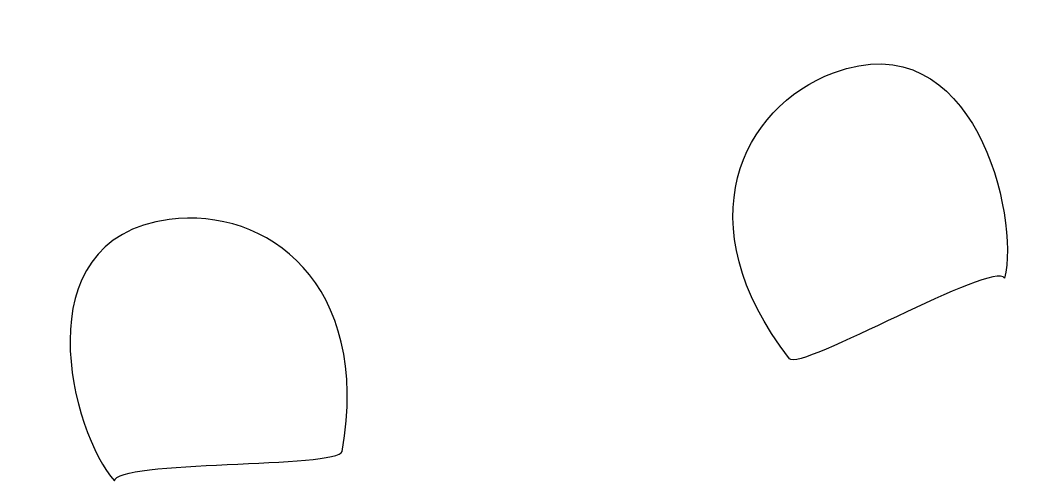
# Model space of a CAD drawing. Header units: centimetres. Extents: x -2.26 to 2.09, y -0.91 to 1.1.
import ezdxf

# ---------------------------------------------------------------- set-up
doc = ezdxf.new("R2010")
doc.units = ezdxf.units.CM
doc.header["$MEASUREMENT"] = 0
doc.layers.add('Camada 1', color=7, linetype='Continuous')

msp = doc.modelspace()

# ---------------------------------------------------------------- linework, layer by layer
at = {"layer": 'Camada 1'}
for points in [[(1.09072, -0.37552), (1.13578, -0.43346), (1.9834, 0.05641), (2.02639, -0.02463), (2.02639, -0.02463), (2.09391, 0.23972), (1.89595, 1.09829), (1.28243, 0.86876), (1.28243, 0.86876), (0.88376, 0.71959), (0.63325, 0.2128), (1.09072, -0.37552)], [(-0.85484, -0.77888), (-0.86749, -0.85119), (-1.84586, -0.81563), (-1.84586, -0.90734), (-1.84586, -0.90734), (-2.02938, -0.70549), (-2.25681, 0.14578), (-1.60726, 0.23047), (-1.60726, 0.23047), (-1.18517, 0.28554), (-0.72639, -0.04482), (-0.85484, -0.77888)]]:
    msp.add_open_spline(points, degree=3, knots=[0, 0, 0, 0, 0.25, 0.25, 0.25, 0.25, 0.5, 0.5, 0.5, 0.5, 1, 1, 1, 1], dxfattribs=at)

doc.saveas('drawing.dxf')
